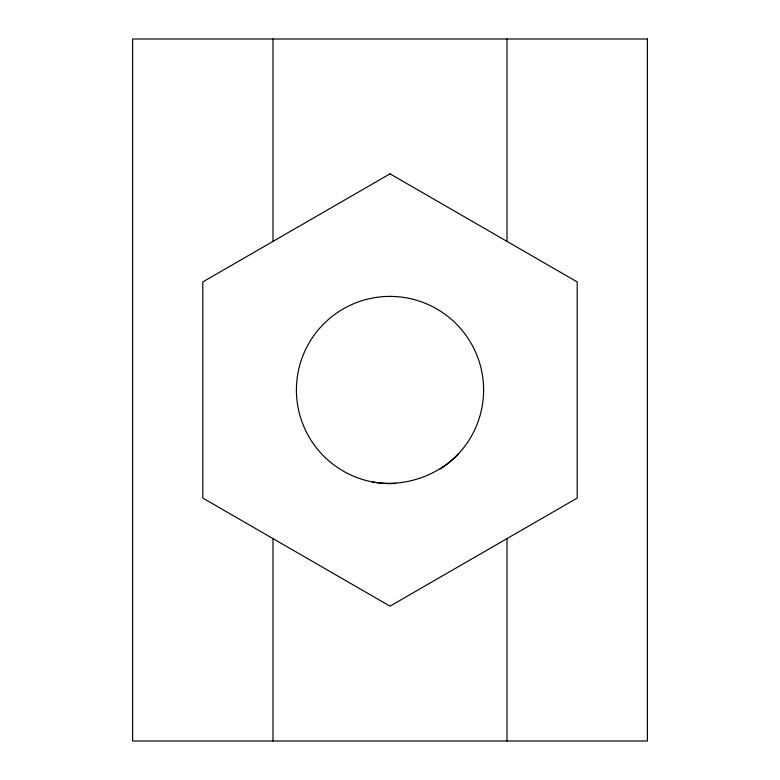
<?xml version="1.0" encoding="UTF-8"?>
<svg xmlns="http://www.w3.org/2000/svg" width="780" height="780" viewBox="0 0 780 780"><rect width="100%" height="100%" fill="white"/><g stroke="black" fill="none" stroke-linecap="round" stroke-linejoin="round"><path stroke-width="1.17" d="M372.46 481.942C403.611 487.354 436.215 476.765 458.231 454.077M507 39L507 241.391M507 538.609L507 741M273 39L273 241.391M273 538.609L273 741M395.879 483.415A93.6 93.6 0 0 1 300.398 362.944A93.6 93.6 0 0 1 446.589 315.442A93.6 93.6 0 0 1 440.154 469.034M390 173.843L202.8 281.921L202.8 498.079L390 606.158L577.2 498.079L577.2 281.921L390 173.843M647.4 39L132.6 39L132.6 741L647.4 741L647.4 39"/></g></svg>
